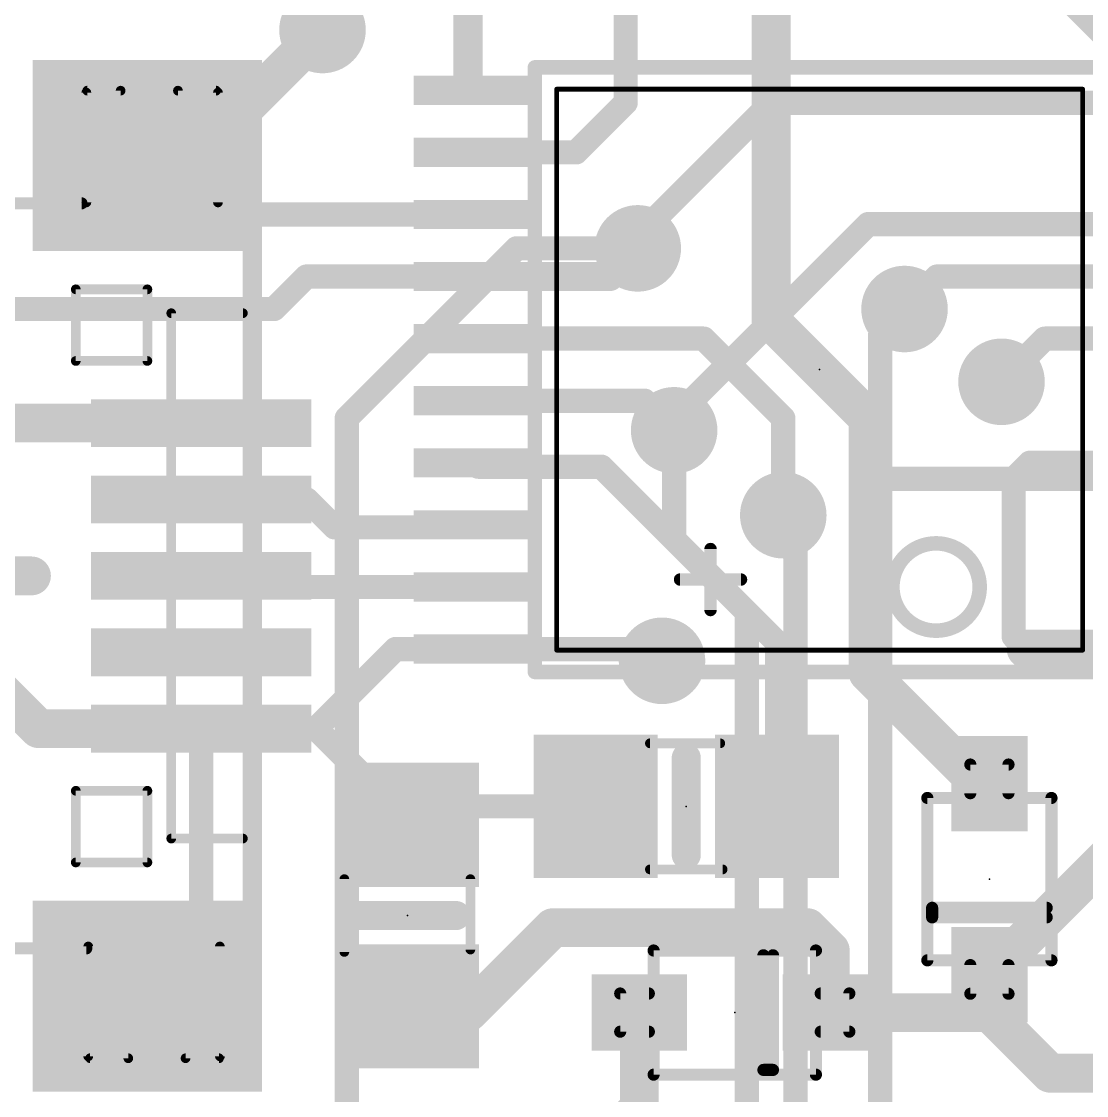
# Model space of a CAD drawing. Extents: x -22.4 to 30.9, y -9.3 to 32.7.
# Drawn here: x 1.04 to 12.19, y 3.32 to 14.57 of the extents above; entities that cross this region are included whole.
import ezdxf

# ---------------------------------------------------------------- set-up
doc = ezdxf.new("R2010")
doc.units = 0
for name, color, linetype in [('1', 12, 'CONTINUOUS'), ('16', 132, 'CONTINUOUS'), ('18', 110, 'CONTINUOUS'), ('21', 40, 'CONTINUOUS'), ('23', 40, 'CONTINUOUS'), ('47', 253, 'CONTINUOUS'), ('51', 253, 'CONTINUOUS')]:
    doc.layers.add(name, color=color, linetype=linetype)

# ---------------------------------------------------------------- blocks, each defined once
blk = doc.blocks.new('RECT')
blk.add_solid([(-0.5, -0.5), (0.5, -0.5), (-0.5, 0.5), (0.5, 0.5)])
blk = doc.blocks.new('ROUNDV')
at = {"const_width": 0.5}
blk.add_lwpolyline([(0, -0.25, 1), (0, 0.25, 1), (0, -0.25)], format="xyb", dxfattribs=at)

msp = doc.modelspace()

# ---------------------------------------------------------------- linework, layer by layer
at = {"layer": '1'}
for points, const_width in [([(10.541, 16.256), (12.95, 13.847)], 0.254), ([(5.715, 14.859), (5.715, 13.9122)], 0.3048), ([(8.89, 11.43), (8.89, 14.859)], 0.4064), ([(7.366, 13.716), (7.366, 14.732)], 0.254), ([(2.876, 13.163), (4.191, 14.478)], 0.4064), ([(5.715, 13.9122), (5.7802, 13.847)], 0.3048), ([(6.847, 13.197), (7.366, 13.716)], 0.254), ([(2.357, 13.163), (2.876, 13.163)], 0.4064), ([(2.973, 12.547), (2.357, 13.163)], 0.254), ([(5.7802, 13.197), (6.847, 13.197)], 0.254), ([(2.973, 12.547), (2.921, 12.547)], 0.254), ([(5.7802, 12.547), (2.973, 12.547)], 0.254), ([(7.198, 11.897), (7.493, 12.192)], 0.3048), ([(5.7802, 11.897), (7.198, 11.897)], 0.3048), ([(4.023, 11.897), (3.683, 11.557)], 0.254), ([(5.7802, 11.897), (4.023, 11.897)], 0.254), ([(10.627, 11.897), (10.287, 11.557)], 0.254), ([(10.627, 11.897), (13.0158, 11.897)], 0.254), ([(3.683, 11.557), (0.889, 11.557)], 0.254), ([(9.906, 10.414), (8.89, 11.43)], 0.4064), ([(5.7802, 11.247), (8.184, 11.247)], 0.254), ([(8.184, 11.247), (9.017, 10.414)], 0.254), ([(11.755, 11.247), (11.303, 10.795)], 0.254), ([(13.0158, 11.247), (11.755, 11.247)], 0.254), ([(7.564, 10.597), (5.7802, 10.597)], 0.254), ([(7.874, 10.287), (7.564, 10.597)], 0.254), ([(9.906, 7.747), (9.906, 10.414)], 0.4064), ([(0.711, 10.363), (2.921, 10.363)], 0.4064), ([(9.017, 10.414), (9.017, 9.398)], 0.254), ([(5.8212, 9.906), (5.7802, 9.947)], 0.254), ([(7.112, 9.906), (5.8212, 9.906)], 0.254), ([(8.951, 8.067), (7.112, 9.906)], 0.254), ([(11.43, 9.779), (11.598, 9.947)], 0.254), ([(11.598, 9.947), (13.0158, 9.947)], 0.254), ([(11.43, 8.128), (11.43, 9.779)], 0.254), ([(2.921, 9.563), (4.026, 9.563)], 0.254), ([(4.026, 9.563), (4.318, 9.271)], 0.254), ([(4.318, 9.271), (5.7542, 9.271)], 0.254), ([(5.7542, 9.271), (5.7802, 9.297)], 0.254), ([(2.921, 8.763), (3.037, 8.647)], 0.254), ([(3.037, 8.647), (5.7802, 8.647)], 0.254), ([(11.561, 7.997), (11.43, 8.128)], 0.254), ([(4.9562, 7.997), (4.1222, 7.163)], 0.254), ([(5.7802, 7.997), (4.9562, 7.997)], 0.254), ([(5.7802, 7.997), (7.624, 7.997)], 0.254), ([(7.624, 7.997), (7.747, 7.874)], 0.254), ([(8.951, 6.35), (8.951, 8.067)], 0.254), ([(12.4118, 7.997), (11.561, 7.997)], 0.4064), ([(1.219, 7.163), (0.635, 7.747)], 0.4064), ([(9.906, 7.747), (11.176, 6.477)], 0.4064), ([(2.921, 7.163), (1.219, 7.163)], 0.4064), ([(2.921, 7.163), (4.1222, 7.163)], 0.254), ([(2.921, 4.927), (2.921, 7.163)], 0.254), ([(5.08, 6.2052), (4.1222, 7.163)], 0.254), ([(11.176, 6.477), (11.176, 6.588)], 0.4064), ([(5.273, 6.35), (5.08, 6.157)], 0.254), ([(5.273, 6.35), (7.051, 6.35)], 0.254), ([(5.08, 6.157), (5.08, 6.2052)], 0.254), ([(12.4118, 5.8238), (11.176, 4.588)], 0.4064), ([(6.604, 5.08), (5.715, 4.191)], 0.4064), ([(6.604, 5.08), (9.271, 5.08)], 0.4064), ([(9.271, 5.08), (9.509, 4.842)], 0.4064), ([(2.357, 4.363), (2.921, 4.927)], 0.254), ([(9.509, 4.842), (9.509, 4.191)], 0.4064), ([(11.176, 4.588), (11.176, 4.191)], 0.4064), ([(1.651, 4.445), (1.733, 4.363)], 0.254), ([(1.733, 4.363), (2.357, 4.363)], 0.254), ([(5.146, 4.191), (5.08, 4.257)], 0.4064), ([(5.715, 4.191), (5.146, 4.191)], 0.4064), ([(7.509, 4.191), (7.509, 3.191)], 0.4064), ([(11.176, 4.191), (9.509, 4.191)], 0.4064), ([(11.176, 4.191), (11.811, 3.556)], 0.4064), ([(11.811, 3.556), (13.02, 3.556)], 0.4064), ([(7.509, 3.191), (6.858, 2.54)], 0.4064)]:
    msp.add_lwpolyline(points, dxfattribs=dict(at, const_width=const_width))
for points, const_width in [([(4.2628, 14.4062, 1), (4.1192, 14.5498)], 0.2032), ([(5.7689, 13.9661, 1), (5.6611, 13.8583)], 0.1524), ([(5.6388, 13.9122, 1), (5.7912, 13.9122)], 0.1524), ([(5.7263, 13.7931, 1), (5.8341, 13.9009)], 0.1524), ([(7.4109, 13.6711, 1), (7.3211, 13.7609)], 0.127), ([(7.3025, 13.716, 1), (7.4295, 13.716)], 0.127), ([(2.357, 13.2646, 1), (2.357, 13.0614)], 0.2032), ([(2.4019, 13.2079, 1), (2.3121, 13.1181)], 0.127), ([(2.8042, 13.2348, 1), (2.9478, 13.0912)], 0.2032), ([(2.876, 13.0614, 1), (2.876, 13.2646)], 0.2032), ([(5.7802, 13.2605, 1), (5.7802, 13.1335)], 0.127), ([(6.8021, 13.2419, 1), (6.8919, 13.1521)], 0.127), ([(6.847, 13.1335, 1), (6.847, 13.2605)], 0.127), ([(2.921, 12.6105, 1), (2.921, 12.4835)], 0.127), ([(2.973, 12.6105, 1), (2.973, 12.4835)], 0.127), ([(2.9281, 12.5021, 1), (3.0179, 12.5919)], 0.127), ([(2.973, 12.4835, 1), (2.973, 12.6105)], 0.127), ([(5.7802, 12.4835, 1), (5.7802, 12.6105)], 0.127), ([(7.5469, 12.1381, 1), (7.4391, 12.2459)], 0.1524), ([(5.7802, 11.9732, 1), (5.7802, 11.8208)], 0.1524), ([(7.198, 11.8208, 1), (7.198, 11.9732)], 0.1524), ([(4.023, 11.9605, 1), (4.023, 11.8335)], 0.127), ([(4.0679, 11.8521, 1), (3.9781, 11.9419)], 0.127), ([(5.7802, 11.8335, 1), (5.7802, 11.9605)], 0.127), ([(7.1441, 11.9509, 1), (7.2519, 11.8431)], 0.1524), ([(10.627, 11.9605, 1), (10.627, 11.8335)], 0.127), ([(10.6719, 11.8521, 1), (10.5821, 11.9419)], 0.127), ([(3.6381, 11.6019, 1), (3.7279, 11.5121)], 0.127), ([(3.683, 11.4935, 1), (3.683, 11.6205)], 0.127), ([(8.9618, 11.5018, 1), (8.8182, 11.3582)], 0.2032), ([(10.2421, 11.6019, 1), (10.3319, 11.5121)], 0.127), ([(8.7884, 11.43, 1), (8.9916, 11.43)], 0.2032), ([(5.7802, 11.3105, 1), (5.7802, 11.1835)], 0.127), ([(8.2289, 11.2919, 1), (8.1391, 11.2021)], 0.127), ([(8.184, 11.1835, 1), (8.184, 11.3105)], 0.127), ([(11.755, 11.3105, 1), (11.755, 11.1835)], 0.127), ([(11.7999, 11.2021, 1), (11.7101, 11.2919)], 0.127), ([(11.2581, 10.8399, 1), (11.3479, 10.7501)], 0.127), ([(5.7802, 10.6605, 1), (5.7802, 10.5335)], 0.127), ([(7.6089, 10.6419, 1), (7.5191, 10.5521)], 0.127), ([(7.564, 10.5335, 1), (7.564, 10.6605)], 0.127), ([(10.0076, 10.414, 1), (9.8044, 10.414)], 0.2032), ([(9.8342, 10.3422, 1), (9.9778, 10.4858)], 0.2032), ([(2.921, 10.2614, 1), (2.921, 10.4646)], 0.2032), ([(9.0805, 10.414, 1), (8.9535, 10.414)], 0.127), ([(8.9721, 10.3691, 1), (9.0619, 10.4589)], 0.127), ([(7.8291, 10.2421, 1), (7.9189, 10.3319)], 0.127), ([(5.8251, 9.9919, 1), (5.7353, 9.9021)], 0.127), ([(5.8212, 9.9695, 1), (5.8212, 9.8425)], 0.127), ([(5.7763, 9.8611, 1), (5.8661, 9.9509)], 0.127), ([(7.1569, 9.9509, 1), (7.0671, 9.8611)], 0.127), ([(7.112, 9.8425, 1), (7.112, 9.9695)], 0.127), ([(11.598, 10.0105, 1), (11.598, 9.8835)], 0.127), ([(11.6429, 9.9021, 1), (11.5531, 9.9919)], 0.127), ([(11.4935, 9.779, 1), (11.3665, 9.779)], 0.127), ([(11.3851, 9.8239, 1), (11.4749, 9.7341)], 0.127), ([(2.921, 9.6265, 1), (2.921, 9.4995)], 0.127), ([(4.0709, 9.6079, 1), (3.9811, 9.5181)], 0.127), ([(4.026, 9.4995, 1), (4.026, 9.6265)], 0.127), ([(8.9535, 9.398, 1), (9.0805, 9.398)], 0.127), ([(4.318, 9.3345, 1), (4.318, 9.2075)], 0.127), ([(4.2731, 9.2261, 1), (4.3629, 9.3159)], 0.127), ([(5.7093, 9.3159, 1), (5.7991, 9.2261)], 0.127), ([(5.8251, 9.2521, 1), (5.7353, 9.3419)], 0.127), ([(5.7542, 9.2075, 1), (5.7542, 9.3345)], 0.127), ([(2.9659, 8.8079, 1), (2.8761, 8.7181)], 0.127), ([(3.037, 8.7105, 1), (3.037, 8.5835)], 0.127), ([(5.7802, 8.5835, 1), (5.7802, 8.7105)], 0.127), ([(2.9921, 8.6021, 1), (3.0819, 8.6919)], 0.127), ([(11.4749, 8.1729, 1), (11.3851, 8.0831)], 0.127), ([(4.9562, 8.0605, 1), (4.9562, 7.9335)], 0.127), ([(5.0011, 7.9521, 1), (4.9113, 8.0419)], 0.127), ([(5.7802, 8.0605, 1), (5.7802, 7.9335)], 0.127), ([(5.7802, 7.9335, 1), (5.7802, 8.0605)], 0.127), ([(7.6689, 8.0419, 1), (7.5791, 7.9521)], 0.127), ([(7.624, 7.9335, 1), (7.624, 8.0605)], 0.127), ([(9.0145, 8.067, 1), (8.8875, 8.067)], 0.127), ([(8.9061, 8.0221, 1), (8.9959, 8.1119)], 0.127), ([(11.3665, 8.128, 1), (11.4935, 8.128)], 0.127), ([(11.561, 8.0986, 1), (11.561, 7.8954)], 0.2032), ([(11.5161, 7.9521, 1), (11.6059, 8.0419)], 0.127), ([(7.7021, 7.8291, 1), (7.7919, 7.9189)], 0.127), ([(9.9778, 7.8188, 1), (9.8342, 7.6752)], 0.2032), ([(9.8044, 7.747, 1), (10.0076, 7.747)], 0.2032), ([(1.219, 7.2646, 1), (1.219, 7.0614)], 0.2032), ([(1.1472, 7.0912, 1), (1.2908, 7.2348)], 0.2032), ([(2.921, 7.0614, 1), (2.921, 7.2646)], 0.2032), ([(2.921, 7.2265, 1), (2.921, 7.0995)], 0.127), ([(2.9845, 7.163, 1), (2.8575, 7.163)], 0.127), ([(4.1671, 7.2079, 1), (4.0773, 7.1181)], 0.127), ([(4.0773, 7.2079, 1), (4.1671, 7.1181)], 0.127), ([(4.1222, 7.0995, 1), (4.1222, 7.2265)], 0.127), ([(11.2776, 6.588, 1), (11.0744, 6.588)], 0.2032), ([(11.1042, 6.4052, 1), (11.2478, 6.5488)], 0.2032), ([(11.0744, 6.477, 1), (11.2776, 6.477)], 0.2032), ([(5.273, 6.4135, 1), (5.273, 6.2865)], 0.127), ([(5.3179, 6.3051, 1), (5.2281, 6.3949)], 0.127), ([(7.051, 6.2865, 1), (7.051, 6.4135)], 0.127), ([(8.8875, 6.35, 1), (9.0145, 6.35)], 0.127), ([(5.1435, 6.2052, 1), (5.0165, 6.2052)], 0.127), ([(5.0351, 6.1603, 1), (5.1249, 6.2501)], 0.127), ([(5.0351, 6.2019, 1), (5.1249, 6.1121)], 0.127), ([(5.0165, 6.157, 1), (5.1435, 6.157)], 0.127), ([(6.604, 5.1816, 1), (6.604, 4.9784)], 0.2032), ([(6.6758, 5.0082, 1), (6.5322, 5.1518)], 0.2032), ([(9.3428, 5.1518, 1), (9.1992, 5.0082)], 0.2032), ([(9.271, 4.9784, 1), (9.271, 5.1816)], 0.2032), ([(2.8575, 4.927, 1), (2.9845, 4.927)], 0.127), ([(2.9659, 4.8821, 1), (2.8761, 4.9719)], 0.127), ([(9.6106, 4.842, 1), (9.4074, 4.842)], 0.2032), ([(9.4372, 4.7702, 1), (9.5808, 4.9138)], 0.2032), ([(11.2776, 4.588, 1), (11.0744, 4.588)], 0.2032), ([(11.1042, 4.6598, 1), (11.2478, 4.5162)], 0.2032), ([(1.6959, 4.4899, 1), (1.6061, 4.4001)], 0.127), ([(1.733, 4.4265, 1), (1.733, 4.2995)], 0.127), ([(1.6881, 4.3181, 1), (1.7779, 4.4079)], 0.127), ([(2.3121, 4.4079, 1), (2.4019, 4.3181)], 0.127), ([(2.357, 4.2995, 1), (2.357, 4.4265)], 0.127), ([(5.1518, 4.3288, 1), (5.0082, 4.1852)], 0.2032), ([(5.146, 4.2926, 1), (5.146, 4.0894)], 0.2032), ([(5.715, 4.0894, 1), (5.715, 4.2926)], 0.2032), ([(7.6106, 4.191, 1), (7.4074, 4.191)], 0.2032), ([(9.509, 4.2926, 1), (9.509, 4.0894)], 0.2032), ([(11.2478, 4.2628, 1), (11.1042, 4.1192)], 0.2032), ([(11.176, 4.0894, 1), (11.176, 4.2926)], 0.2032), ([(5.0742, 4.1192, 1), (5.2178, 4.2628)], 0.2032), ([(5.6432, 4.2628, 1), (5.7868, 4.1192)], 0.2032), ([(9.4074, 4.191, 1), (9.6106, 4.191)], 0.2032), ([(11.0744, 4.191, 1), (11.2776, 4.191)], 0.2032), ([(11.811, 3.6576, 1), (11.811, 3.4544)], 0.2032), ([(11.7392, 3.4842, 1), (11.8828, 3.6278)], 0.2032), ([(7.5808, 3.1192, 1), (7.4372, 3.2628)], 0.2032)]:
    msp.add_lwpolyline(points, format="xyb", dxfattribs=dict(at, const_width=const_width))
at = {"layer": '16'}
for points, const_width in [([(8.89, 13.716), (7.493, 12.319)], 0.254), ([(8.89, 13.716), (18.288, 13.716)], 0.254), ([(9.906, 12.446), (7.747, 10.287)], 0.254), ([(9.906, 12.446), (16.256, 12.446)], 0.254), ([(7.493, 12.319), (7.493, 12.192)], 0.254), ([(4.445, 10.414), (6.223, 12.192)], 0.254), ([(6.223, 12.192), (7.493, 12.192)], 0.254), ([(10.033, 11.303), (10.287, 11.557)], 0.254), ([(10.033, 11.303), (10.033, 9.779)], 0.254), ([(4.445, -0.127), (4.445, 10.414)], 0.254), ([(7.747, 10.287), (7.874, 10.287)], 0.254), ([(7.874, 9.144), (7.874, 10.287)], 0.254), ([(10.033, 1.905), (10.033, 9.779)], 0.254), ([(10.033, 9.779), (18.669, 9.779)], 0.254), ([(9.017, 9.144), (9.017, 9.398)], 0.254), ([(8.636, 8.382), (7.874, 9.144)], 0.254), ([(9.144, 9.017), (9.017, 9.144)], 0.254), ([(9.144, 0.254), (9.144, 9.017)], 0.254), ([(0.635, 8.763), (1.143, 8.763)], 0.4064), ([(8.636, 1.524), (8.636, 8.382)], 0.254)]:
    msp.add_lwpolyline(points, dxfattribs=dict(at, const_width=const_width))
for points, const_width in [([(8.89, 13.7795, 1), (8.89, 13.6525)], 0.127), ([(8.9349, 13.6711, 1), (8.8451, 13.7609)], 0.127), ([(9.906, 12.5095, 1), (9.906, 12.3825)], 0.127), ([(9.9509, 12.4011, 1), (9.8611, 12.4909)], 0.127), ([(7.5565, 12.319, 1), (7.4295, 12.319)], 0.127), ([(7.4481, 12.3639, 1), (7.5379, 12.2741)], 0.127), ([(6.223, 12.2555, 1), (6.223, 12.1285)], 0.127), ([(6.2679, 12.1471, 1), (6.1781, 12.2369)], 0.127), ([(7.493, 12.1285, 1), (7.493, 12.2555)], 0.127), ([(7.4295, 12.192, 1), (7.5565, 12.192)], 0.127), ([(10.3319, 11.5121, 1), (10.2421, 11.6019)], 0.127), ([(10.0965, 11.303, 1), (9.9695, 11.303)], 0.127), ([(9.9881, 11.3479, 1), (10.0779, 11.2581)], 0.127), ([(4.5085, 10.414, 1), (4.3815, 10.414)], 0.127), ([(4.4001, 10.4589, 1), (4.4899, 10.3691)], 0.127), ([(7.747, 10.3505, 1), (7.747, 10.2235)], 0.127), ([(7.7021, 10.3319, 1), (7.7919, 10.2421)], 0.127), ([(7.9375, 10.287, 1), (7.8105, 10.287)], 0.127), ([(7.874, 10.2235, 1), (7.874, 10.3505)], 0.127), ([(10.0965, 9.779, 1), (9.9695, 9.779)], 0.127), ([(10.033, 9.8425, 1), (10.033, 9.7155)], 0.127), ([(9.9695, 9.779, 1), (10.0965, 9.779)], 0.127), ([(9.0805, 9.398, 1), (8.9535, 9.398)], 0.127), ([(7.9189, 9.1889, 1), (7.8291, 9.0991)], 0.127), ([(9.0619, 9.1889, 1), (8.9721, 9.0991)], 0.127), ([(7.8105, 9.144, 1), (7.9375, 9.144)], 0.127), ([(8.9535, 9.144, 1), (9.0805, 9.144)], 0.127), ([(9.2075, 9.017, 1), (9.0805, 9.017)], 0.127), ([(9.0991, 8.9721, 1), (9.1889, 9.0619)], 0.127), ([(1.143, 8.6614, 1), (1.143, 8.8646)], 0.2032), ([(8.6995, 8.382, 1), (8.5725, 8.382)], 0.127), ([(8.5911, 8.3371, 1), (8.6809, 8.4269)], 0.127)]:
    msp.add_lwpolyline(points, format="xyb", dxfattribs=dict(at, const_width=const_width))
at = {"layer": '21'}
for points, const_width in [([(6.4152, 14.0866), (12.3808, 14.0866)], 0.1524), ([(6.4152, 14.0866), (6.4152, 7.7574)], 0.1524), ([(6.6438, 13.858), (12.1522, 13.858)], 0.0508), ([(6.6438, 13.858), (6.6438, 7.986)], 0.0508), ([(12.1522, 7.986), (12.1522, 13.858)], 0.0508), ([(12.1522, 7.986), (6.6438, 7.986)], 0.0508), ([(12.3808, 7.7574), (6.4152, 7.7574)], 0.1524), ([(8.001, 5.842), (8.001, 6.858)], 0.3048), ([(10.526, 4.738), (10.526, 6.438)], 0.127), ([(10.526, 6.438), (11.826, 6.438)], 0.127), ([(11.826, 6.438), (11.826, 4.738)], 0.127), ([(4.572, 5.207), (5.588, 5.207)], 0.3048), ([(10.576, 5.188), (10.576, 5.288)], 0.127), ([(10.576, 5.288), (11.776, 5.288)], 0.127), ([(11.776, 5.188), (10.576, 5.188)], 0.127), ([(7.659, 4.841), (9.359, 4.841)], 0.127), ([(7.659, 3.541), (7.659, 4.841)], 0.127), ([(8.809, 3.591), (8.809, 4.791)], 0.127), ([(8.909, 4.791), (8.909, 3.591)], 0.127), ([(9.359, 4.841), (9.359, 3.541)], 0.127), ([(11.826, 4.738), (10.526, 4.738)], 0.127), ([(9.359, 3.541), (7.659, 3.541)], 0.127), ([(8.909, 3.591), (8.809, 3.591)], 0.127)]:
    msp.add_lwpolyline(points, dxfattribs=dict(at, const_width=const_width))
for points, const_width in [([(6.4152, 14.1247, 1), (6.4152, 14.0485)], 0.0762), ([(6.4533, 14.0866, 1), (6.3771, 14.0866)], 0.0762), ([(6.6438, 13.8707, 1), (6.6438, 13.8453)], 0.0254), ([(6.6565, 13.858, 1), (6.6311, 13.858)], 0.0254), ([(12.1649, 13.858, 1), (12.1395, 13.858)], 0.0254), ([(12.1522, 13.8453, 1), (12.1522, 13.8707)], 0.0254), ([(10.6172, 8.1892, 1), (10.6172, 9.1036, 1), (10.6172, 8.1892)], 0.1524), ([(6.6438, 7.9987, 1), (6.6438, 7.9733)], 0.0254), ([(6.6311, 7.986, 1), (6.6565, 7.986)], 0.0254), ([(12.1395, 7.986, 1), (12.1649, 7.986)], 0.0254), ([(12.1522, 7.9733, 1), (12.1522, 7.9987)], 0.0254), ([(6.4152, 7.7955, 1), (6.4152, 7.7193)], 0.0762), ([(6.3771, 7.7574, 1), (6.4533, 7.7574)], 0.0762), ([(8.0772, 6.858, 1), (7.9248, 6.858)], 0.1524), ([(10.5578, 6.438, 1), (10.4942, 6.438)], 0.0635), ([(10.526, 6.4698, 1), (10.526, 6.4063)], 0.0635), ([(11.8578, 6.438, 1), (11.7942, 6.438)], 0.0635), ([(11.826, 6.4063, 1), (11.826, 6.4698)], 0.0635), ([(7.9248, 5.842, 1), (8.0772, 5.842)], 0.1524), ([(4.572, 5.2832, 1), (4.572, 5.1308)], 0.1524), ([(5.588, 5.1308, 1), (5.588, 5.2832)], 0.1524), ([(10.6078, 5.288, 1), (10.5442, 5.288)], 0.0635), ([(10.576, 5.3197, 1), (10.576, 5.2563)], 0.0635), ([(11.776, 5.2563, 1), (11.776, 5.3197)], 0.0635), ([(10.5442, 5.188, 1), (10.6078, 5.188)], 0.0635), ([(10.576, 5.2198, 1), (10.576, 5.1563)], 0.0635), ([(11.776, 5.1563, 1), (11.776, 5.2198)], 0.0635), ([(7.6908, 4.841, 1), (7.6273, 4.841)], 0.0635), ([(7.659, 4.8727, 1), (7.659, 4.8093)], 0.0635), ([(8.8408, 4.791, 1), (8.7773, 4.791)], 0.0635), ([(8.9408, 4.791, 1), (8.8773, 4.791)], 0.0635), ([(9.3908, 4.841, 1), (9.3272, 4.841)], 0.0635), ([(9.359, 4.8093, 1), (9.359, 4.8727)], 0.0635), ([(10.4942, 4.738, 1), (10.5578, 4.738)], 0.0635), ([(10.526, 4.7698, 1), (10.526, 4.7063)], 0.0635), ([(11.7942, 4.738, 1), (11.8578, 4.738)], 0.0635), ([(11.826, 4.7063, 1), (11.826, 4.7698)], 0.0635), ([(7.659, 3.5728, 1), (7.659, 3.5093)], 0.0635), ([(8.809, 3.6228, 1), (8.809, 3.5593)], 0.0635), ([(8.7773, 3.591, 1), (8.8408, 3.591)], 0.0635), ([(8.8773, 3.591, 1), (8.9408, 3.591)], 0.0635), ([(8.909, 3.5593, 1), (8.909, 3.6228)], 0.0635), ([(9.359, 3.5093, 1), (9.359, 3.5728)], 0.0635), ([(7.6273, 3.541, 1), (7.6908, 3.541)], 0.0635), ([(9.3272, 3.541, 1), (9.3908, 3.541)], 0.0635)]:
    msp.add_lwpolyline(points, format="xyb", dxfattribs=dict(at, const_width=const_width))
at = {"layer": '23'}
for p in [(9.398, 10.922), (8.001, 6.35), (11.176, 5.588), (5.08, 5.207), (8.509, 4.191)]:
    msp.add_point(p, dxfattribs=at)
at = {"layer": '47', "const_width": 0.13}
for points in [[(8.255, 8.4057), (8.255, 9.0441)], [(7.9358, 8.7249), (8.5742, 8.7249)]]:
    msp.add_lwpolyline(points, dxfattribs=at)
at = {"layer": '47', "const_width": 0.065}
for points in [[(8.2875, 9.0441, 1), (8.2225, 9.0441)], [(7.9358, 8.7574, 1), (7.9358, 8.6924)], [(8.5742, 8.6924, 1), (8.5742, 8.7574)], [(8.2225, 8.4057, 1), (8.2875, 8.4057)]]:
    msp.add_lwpolyline(points, format="xyb", dxfattribs=at)
at = {"layer": '51'}
for points, const_width in [([(1.7176, 12.673), (1.7176, 13.823)], 0.1016), ([(1.727, 13.843), (2.077, 13.843)], 0.1016), ([(3.077, 13.843), (2.677, 13.843)], 0.1016), ([(3.0962, 13.823), (3.0962, 12.673)], 0.1016), ([(-2.433, 12.663), (1.667, 12.663)], 0.127), ([(3.457, 12.663), (3.107, 12.663)], 0.2032), ([(3.457, 12.663), (3.457, 4.863)], 0.2032), ([(1.607, 11.013), (1.607, 11.763)], 0.1016), ([(1.607, 11.763), (2.357, 11.763)], 0.1016), ([(2.357, 11.763), (2.357, 11.013)], 0.1016), ([(3.357, 11.513), (2.607, 11.513)], 0.1016), ([(2.607, 11.513), (2.607, 6.013)], 0.1016), ([(2.357, 11.013), (1.607, 11.013)], 0.1016), ([(8.357, 7.01), (7.62, 7.01)], 0.1016), ([(11.376, 6.788), (10.976, 6.788)], 0.127), ([(10.976, 6.788), (10.976, 6.488)], 0.127), ([(11.376, 6.488), (11.376, 6.788)], 0.127), ([(2.357, 6.513), (1.607, 6.513)], 0.1016), ([(1.607, 6.513), (1.607, 5.763)], 0.1016), ([(2.357, 5.763), (2.357, 6.513)], 0.1016), ([(2.607, 6.013), (3.357, 6.013)], 0.1016), ([(1.607, 5.763), (2.357, 5.763)], 0.1016), ([(8.382, 5.69), (7.62, 5.69)], 0.1016), ([(4.42, 4.826), (4.42, 5.588)], 0.1016), ([(5.74, 4.851), (5.74, 5.588)], 0.1016), ([(3.457, 4.863), (3.157, 4.863)], 0.2032), ([(-2.383, 4.863), (1.717, 4.863)], 0.127), ([(1.7378, 3.733), (1.7378, 4.883)], 0.1016), ([(3.1164, 4.883), (3.1164, 3.733)], 0.1016), ([(10.976, 4.388), (10.976, 4.688)], 0.127), ([(11.376, 4.688), (11.376, 4.388)], 0.127), ([(7.609, 4.391), (7.309, 4.391)], 0.127), ([(7.309, 4.391), (7.309, 3.991)], 0.127), ([(9.409, 4.391), (9.709, 4.391)], 0.127), ([(9.709, 4.391), (9.709, 3.991)], 0.127), ([(11.376, 4.388), (10.976, 4.388)], 0.127), ([(7.309, 3.991), (7.609, 3.991)], 0.127), ([(9.709, 3.991), (9.409, 3.991)], 0.127), ([(1.757, 3.713), (2.157, 3.713)], 0.1016), ([(3.107, 3.713), (2.757, 3.713)], 0.1016)]:
    msp.add_lwpolyline(points, dxfattribs=dict(at, const_width=const_width))
for points, const_width in [([(1.743, 13.823, 1), (1.6922, 13.823)], 0.0508), ([(1.727, 13.8684, 1), (1.727, 13.8176)], 0.0508), ([(2.077, 13.843, 1), (2.677, 13.843)], 0.1016), ([(2.1024, 13.843, 1), (2.0516, 13.843)], 0.0508), ([(2.077, 13.8176, 1), (2.077, 13.8684)], 0.0508), ([(2.7024, 13.843, 1), (2.6516, 13.843)], 0.0508), ([(2.677, 13.8684, 1), (2.677, 13.8176)], 0.0508), ([(3.1216, 13.823, 1), (3.0708, 13.823)], 0.0508), ([(3.077, 13.8176, 1), (3.077, 13.8684)], 0.0508), ([(1.667, 12.6312, 1), (1.667, 12.6948)], 0.0635), ([(3.107, 12.7138, 1), (3.107, 12.6122)], 0.1016), ([(3.5078, 12.663, 1), (3.4062, 12.663)], 0.1016), ([(3.457, 12.6122, 1), (3.457, 12.7138)], 0.1016), ([(1.6922, 12.673, 1), (1.743, 12.673)], 0.0508), ([(3.0708, 12.673, 1), (3.1216, 12.673)], 0.0508), ([(1.6324, 11.763, 1), (1.5816, 11.763)], 0.0508), ([(1.607, 11.7884, 1), (1.607, 11.7376)], 0.0508), ([(2.3824, 11.763, 1), (2.3316, 11.763)], 0.0508), ([(2.357, 11.7376, 1), (2.357, 11.7884)], 0.0508), ([(2.607, 11.5384, 1), (2.607, 11.4876)], 0.0508), ([(2.6324, 11.513, 1), (2.5816, 11.513)], 0.0508), ([(3.357, 11.4876, 1), (3.357, 11.5384)], 0.0508), ([(1.607, 11.0384, 1), (1.607, 10.9876)], 0.0508), ([(1.5816, 11.013, 1), (1.6324, 11.013)], 0.0508), ([(2.3316, 11.013, 1), (2.3824, 11.013)], 0.0508), ([(2.357, 10.9876, 1), (2.357, 11.0384)], 0.0508), ([(7.62, 7.0354, 1), (7.62, 6.9846)], 0.0508), ([(8.357, 6.9846, 1), (8.357, 7.0354)], 0.0508), ([(11.0078, 6.788, 1), (10.9443, 6.788)], 0.0635), ([(10.976, 6.8197, 1), (10.976, 6.7563)], 0.0635), ([(11.4078, 6.788, 1), (11.3443, 6.788)], 0.0635), ([(11.376, 6.7563, 1), (11.376, 6.8197)], 0.0635), ([(1.607, 6.5384, 1), (1.607, 6.4876)], 0.0508), ([(1.6324, 6.513, 1), (1.5816, 6.513)], 0.0508), ([(2.3824, 6.513, 1), (2.3316, 6.513)], 0.0508), ([(2.357, 6.4876, 1), (2.357, 6.5384)], 0.0508), ([(10.9443, 6.488, 1), (11.0078, 6.488)], 0.0635), ([(11.3443, 6.488, 1), (11.4078, 6.488)], 0.0635), ([(2.607, 6.0384, 1), (2.607, 5.9876)], 0.0508), ([(2.5816, 6.013, 1), (2.6324, 6.013)], 0.0508), ([(3.357, 5.9876, 1), (3.357, 6.0384)], 0.0508), ([(1.607, 5.7884, 1), (1.607, 5.7376)], 0.0508), ([(1.5816, 5.763, 1), (1.6324, 5.763)], 0.0508), ([(2.3316, 5.763, 1), (2.3824, 5.763)], 0.0508), ([(2.357, 5.7376, 1), (2.357, 5.7884)], 0.0508), ([(7.62, 5.7154, 1), (7.62, 5.6646)], 0.0508), ([(8.382, 5.6646, 1), (8.382, 5.7154)], 0.0508), ([(4.4454, 5.588, 1), (4.3946, 5.588)], 0.0508), ([(5.7654, 5.588, 1), (5.7146, 5.588)], 0.0508), ([(3.157, 4.9138, 1), (3.157, 4.8122)], 0.1016), ([(3.457, 4.8122, 1), (3.457, 4.9138)], 0.1016), ([(1.717, 4.8313, 1), (1.717, 4.8948)], 0.0635), ([(1.7632, 4.883, 1), (1.7124, 4.883)], 0.0508), ([(3.1418, 4.883, 1), (3.091, 4.883)], 0.0508), ([(3.4062, 4.863, 1), (3.5078, 4.863)], 0.1016), ([(4.3946, 4.826, 1), (4.4454, 4.826)], 0.0508), ([(5.7146, 4.851, 1), (5.7654, 4.851)], 0.0508), ([(11.0078, 4.688, 1), (10.9443, 4.688)], 0.0635), ([(11.4078, 4.688, 1), (11.3443, 4.688)], 0.0635), ([(7.309, 4.4227, 1), (7.309, 4.3593)], 0.0635), ([(7.3407, 4.391, 1), (7.2773, 4.391)], 0.0635), ([(7.609, 4.3593, 1), (7.609, 4.4227)], 0.0635), ([(9.409, 4.4227, 1), (9.409, 4.3593)], 0.0635), ([(9.7408, 4.391, 1), (9.6772, 4.391)], 0.0635), ([(9.709, 4.3593, 1), (9.709, 4.4227)], 0.0635), ([(10.976, 4.4197, 1), (10.976, 4.3563)], 0.0635), ([(10.9443, 4.388, 1), (11.0078, 4.388)], 0.0635), ([(11.3443, 4.388, 1), (11.4078, 4.388)], 0.0635), ([(11.376, 4.3563, 1), (11.376, 4.4197)], 0.0635), ([(2.757, 3.713, 1), (2.157, 3.713)], 0.1016), ([(7.309, 4.0228, 1), (7.309, 3.9592)], 0.0635), ([(7.609, 3.9592, 1), (7.609, 4.0228)], 0.0635), ([(9.409, 4.0228, 1), (9.409, 3.9592)], 0.0635), ([(9.709, 3.9592, 1), (9.709, 4.0228)], 0.0635), ([(7.2773, 3.991, 1), (7.3407, 3.991)], 0.0635), ([(9.6772, 3.991, 1), (9.7408, 3.991)], 0.0635), ([(1.7124, 3.733, 1), (1.7632, 3.733)], 0.0508), ([(1.757, 3.7384, 1), (1.757, 3.6876)], 0.0508), ([(2.1316, 3.713, 1), (2.1824, 3.713)], 0.0508), ([(2.157, 3.6876, 1), (2.157, 3.7384)], 0.0508), ([(2.757, 3.7384, 1), (2.757, 3.6876)], 0.0508), ([(2.7316, 3.713, 1), (2.7824, 3.713)], 0.0508), ([(3.091, 3.733, 1), (3.1418, 3.733)], 0.0508), ([(3.107, 3.6876, 1), (3.107, 3.7384)], 0.0508)]:
    msp.add_lwpolyline(points, format="xyb", dxfattribs=dict(at, const_width=const_width))

# ---------------------------------------------------------------- block references
at = {"layer": '1'}
for p, xscale, yscale, rotation in [((2.357, 13.163), 2, 2.4, 270), ((5.7802, 13.847), 0.3048, 1.27, 90), ((5.7802, 13.197), 0.3048, 1.27, 90), ((5.7802, 12.547), 0.3048, 1.27, 90), ((5.7802, 11.897), 0.3048, 1.27, 90), ((5.7802, 11.247), 0.3048, 1.27, 90), ((5.7802, 10.597), 0.3048, 1.27, 90), ((2.921, 10.363), 0.5, 2.308, 90), ((5.7802, 9.947), 0.3048, 1.27, 90), ((2.921, 9.563), 0.5, 2.308, 90), ((5.7802, 9.297), 0.3048, 1.27, 90), ((2.921, 8.763), 0.5, 2.308, 90), ((5.7802, 8.647), 0.3048, 1.27, 90), ((2.921, 7.963), 0.5, 2.308, 90), ((5.7802, 7.997), 0.3048, 1.27, 90), ((2.921, 7.163), 0.5, 2.308, 90), ((7.051, 6.35), 1.3, 1.5, 180), ((8.951, 6.35), 1.3, 1.5, 180), ((5.08, 6.157), 1.3, 1.5, 90), ((2.357, 4.363), 2, 2.4, 270), ((5.08, 4.257), 1.3, 1.5, 90)]:
    msp.add_blockref('RECT', p, dxfattribs=dict(at, xscale=xscale, yscale=yscale, rotation=rotation))
at = {"layer": '1', "yscale": 0.8, "rotation": 270}
for p in [(11.176, 6.588), (11.176, 4.588)]:
    msp.add_blockref('RECT', p, dxfattribs=at)
at = {"layer": '1', "yscale": 0.8}
for p in [(7.509, 4.191), (9.509, 4.191)]:
    msp.add_blockref('RECT', p, dxfattribs=at)
at = {"layer": '18', "xscale": 0.9064, "yscale": 0.9064}
for p in [(4.191, 14.478), (4.191, 14.478), (7.493, 12.192), (7.493, 12.192), (10.287, 11.557), (10.287, 11.557), (11.303, 10.795), (11.303, 10.795), (7.874, 10.287), (7.874, 10.287), (9.017, 9.398), (9.017, 9.398), (7.747, 7.874), (7.747, 7.874)]:
    msp.add_blockref('ROUNDV', p, dxfattribs=at)
at = {"layer": '51'}
for p, xscale, yscale, rotation in [((5.9961, 13.847), 0.2032, 0.8382, 90), ((5.9961, 13.197), 0.2032, 0.8382, 90), ((5.9961, 12.547), 0.2032, 0.8382, 90), ((5.9961, 11.897), 0.2032, 0.8382, 90), ((5.9961, 11.247), 0.2032, 0.8382, 90), ((5.9961, 10.597), 0.2032, 0.8382, 90), ((5.9961, 9.947), 0.2032, 0.8382, 90), ((5.9961, 9.297), 0.2032, 0.8382, 90), ((5.9961, 8.647), 0.2032, 0.8382, 90), ((5.9961, 7.997), 0.2032, 0.8382, 90), ((7.2704, 6.3489), 0.7501, 1.4501, 180), ((8.7181, 6.3489), 0.7501, 1.4501, 180), ((5.0789, 5.9377), 0.7501, 1.4501, 90), ((5.0789, 4.4899), 0.7501, 1.4501, 90)]:
    msp.add_blockref('RECT', p, dxfattribs=dict(at, xscale=xscale, yscale=yscale, rotation=rotation))

doc.saveas('drawing.dxf')
